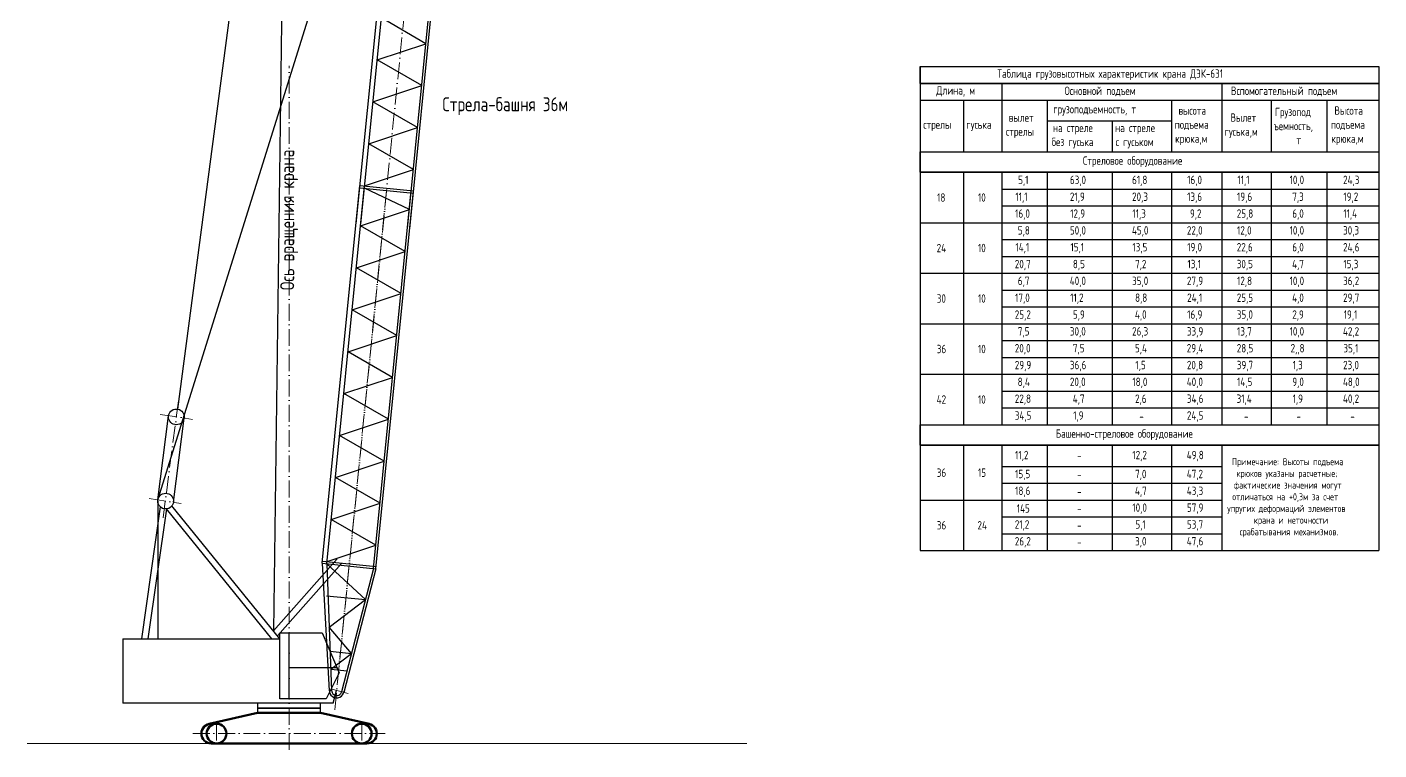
# Model space of a CAD drawing. Header units: millimetres. Extents: x -58030 to 120823, y -37258 to 51217.
# Drawn here: x 28572 to 76800, y -321 to 25448 of the extents above; entities that cross this region are included whole.
import ezdxf

# ---------------------------------------------------------------- set-up
doc = ezdxf.new("R2010")
doc.units = ezdxf.units.MM
doc.linetypes.add('ACAD_ISO10W100', pattern=[18, 12, -3, 0, -3])
doc.layers.add('Контур', color=7, linetype='Continuous', lineweight=25)
doc.layers.add('кран ДЭК-631', color=7, linetype='Continuous', lineweight=25)
doc.styles.get("Standard").update_dxf_attribs({"font": 'romant.shx', "width": 0.75, "height": 250})
doc.styles.add('романТ', font='romant.shx', dxfattribs={"width": 0.75, "height": 250})

# ---------------------------------------------------------------- blocks, each defined once
blk = doc.blocks.new('гусеницы прод')
at = {"color": 30, "lineweight": 50, "true_color": 0xeb7500}
for p, q in [((-1123, -170), (-2851, -565)), ((-1123, -170), (1123, -170)), ((1123, -170), (2856, -565)), ((-2778, -1261), (2778, -1261))]:
    blk.add_line(p, q, dxfattribs=at)
at = {"color": 7, "linetype": 'ACAD_ISO10W100', "lineweight": 18, "ltscale": 50}
for p, q in [((-3430, -909), (3430, -909)), ((-2590, -557), (-2590, -1261)), ((2590, -557), (2590, -1261))]:
    blk.add_line(p, q, dxfattribs=at)
at = {"color": 30, "lineweight": 30, "true_color": 0xeb7500}
blk.add_lwpolyline([(1123, 0), (-1123, 0), (-1123, -170), (1123, -170)], close=True, dxfattribs=at)
at = {"color": 30, "lineweight": 50, "true_color": 0xeb7500}
for centre in [(-2590, -909), (2590, -909)]:
    blk.add_circle(centre, 352, dxfattribs=at)
for centre, start, end in [((-2778, -909), 90, 270), ((2778, -909), 270, 90)]:
    blk.add_arc(centre, 352, start, end, dxfattribs=at)
blk = doc.blocks.new('ДЭК-631 корпус прод')
at = {"color": 7, "lineweight": 30}
blk.add_line((-4685, 7379), (-4685, 2469), dxfattribs=at)
at = {"color": 30, "lineweight": 30, "true_color": 0xeb7500}
for p, q in [((-4596, 7174), (-5272, 2469)), ((-4380, 7098), (-5045, 2469)), ((-618, 2469), (-4380, 7098)), ((-329, 2469), (-4180, 7208)), ((1718, 5318), (-562, 2756)), ((1886, 5169), (-419, 2579)), ((-5930, 2469), (-5930, 170)), ((0, 1443), (1700, 1443)), ((1573, 170), (1696, 626))]:
    blk.add_line(p, q, dxfattribs=at)
at = {"color": 7, "linetype": 'ACAD_ISO10W100', "lineweight": 18, "ltscale": 50}
blk.add_lwpolyline([(0, -1492), (0, -1492), (0, 22894)], dxfattribs=at)
at = {"color": 30, "lineweight": 30, "true_color": 0xeb7500}
for points in [[(-5930, 2469), (-477, 2469), (-329, 2469), (-329, 2680), (1181, 2680), (1781, 1251), (1319, 326), (-329, 326), (-329, 2469)], [(0, 326), (0, 2680)], [(1573, 170), (-5930, 170)]]:
    blk.add_lwpolyline(points, dxfattribs=at)
blk.add_lwpolyline([(1123, 170), (-1123, 170), (-1123, 0), (1123, 0)], close=True, dxfattribs=at)
blk.add_circle((-4403, 7379), 281, dxfattribs=at)
blk = doc.blocks.new('маневровый гусек')
at = {"color": 7, "linetype": 'ACAD_ISO10W100', "lineweight": 18, "ltscale": 50}
for p, q in [((-2569, -1447), (18457, 10395)), ((0, 0), (2554, 6540)), ((-1, -1), (7020, -1))]:
    blk.add_line(p, q, dxfattribs=at)
at = {"color": 7, "lineweight": 30}
for p, q in [((17247, 10106), (12992, 8123)), ((12992, 8123), (3909, 2966)), ((-1474, -120), (3907, 2965))]:
    blk.add_line(p, q, dxfattribs=at)
at = {"color": 32, "lineweight": 30}
for p, q in [((17364, 9897), (16539, 9560)), ((17464, 9718), (16749, 9188)), ((17364, 9897), (17464, 9718)), ((16542, 9561), (13157, 7974)), ((13634, 7115), (16749, 9188)), ((16542, 9561), (16749, 9188)), ((3930, 2777), (13157, 7974)), ((13026, 7900), (13157, 7974)), ((13026, 7900), (13504, 7041)), ((13157, 7974), (13634, 7115)), ((13634, 7115), (4408, 1918)), ((-110, 195), (3930, 2777)), ((3930, 2777), (4408, 1918)), ((4061, 2851), (4538, 1992)), ((4408, 1918), (108, -196))]:
    blk.add_line(p, q, dxfattribs=at)
for centre, radius in [((17393, 9796), 343), ((13037, 8027), 105), ((3951, 2889), 87.3)]:
    blk.add_circle(centre, radius, dxfattribs=at)
at = {"layer": 'кран ДЭК-631', "color": 32, "lineweight": 30}
blk.add_lwpolyline([(252, -125), (844, 805), (1097, 290), (1444, 1188), (2171, 818), (2279, 1722), (3179, 1314), (3299, 2374), (4408, 1918), (4538, 1992), (4656, 3186), (5746, 2672), (5866, 3867), (7017, 3388), (7163, 4598), (8304, 4113), (8488, 5344), (9609, 4848), (9750, 6055), (10899, 5574), (11094, 6812), (12216, 6316), (12325, 7505), (13504, 7041), (13634, 7115), (13728, 8242), (14727, 7842), (14780, 8735), (15565, 8400), (15695, 9164), (16749, 9188)], dxfattribs=at)
blk = doc.blocks.new('полиспаст стрелы 36м')
at = {"color": 7, "lineweight": 30}
for p, q in [((6541, 1635), (22199, 5711)), ((-89, 354), (6098, 1901)), ((89, -354), (6276, 1193))]:
    blk.add_line(p, q, dxfattribs=at)
at = {"color": 7, "linetype": 'ACAD_ISO10W100', "lineweight": 18, "ltscale": 50}
for p, q in [((6049, 2094), (6325, 999)), ((6795, 1698), (-625, -150)), ((-138, 547), (138, -547))]:
    blk.add_line(p, q, dxfattribs=at)
at = {"color": 32, "lineweight": 30}
for centre in [(6187, 1547), (0, 0)]:
    blk.add_circle(centre, 365, dxfattribs=at)
blk = doc.blocks.new('стрела 36 м')
at = {"color": 32, "lineweight": 30}
for p, q in [((-1365, 39948), (-1587, 39723)), ((-1587, 39723), (2820, 35257)), ((3097, 35539), (-1365, 39948)), ((3578, 35822), (3236, 35680)), ((3578, 35822), (4141, 36059)), ((4018, 34860), (3578, 35822)), ((2206, 30105), (2820, 35257)), ((2820, 35257), (3097, 35539)), ((3236, 35680), (3097, 35539)), ((4359, 35668), (4018, 34860)), ((2042, 30122), (2644, 35173)), ((4018, 34860), (2703, 34277)), ((4018, 34860), (2790, 35007)), ((3872, 29939), (4018, 34860)), ((3956, 29930), (4097, 35048)), ((2703, 34277), (3978, 33521)), ((3978, 33521), (2539, 32904)), ((2539, 32904), (3935, 32062)), ((3935, 32062), (2359, 31393)), ((2359, 31393), (3894, 30677)), ((3894, 30677), (2206, 30105)), ((696, 16649), (2042, 30122)), ((860, 16632), (2206, 30105)), ((2034, 30039), (3947, 29848)), ((2042, 30122), (3956, 29930)), ((3783, 29043), (2198, 30023)), ((2527, 16466), (3872, 29939)), ((2610, 16458), (3956, 29930)), ((2042, 28463), (3783, 29043)), ((3634, 27547), (2042, 28463)), ((1892, 26967), (3634, 27547)), ((3484, 26051), (1892, 26967)), ((1743, 25471), (3484, 26051)), ((3335, 24554), (1743, 25471)), ((1594, 23975), (3335, 24554)), ((3185, 23058), (1594, 23975)), ((1444, 22478), (3185, 23058)), ((3036, 21562), (1444, 22478)), ((1295, 20982), (3036, 21562)), ((2886, 20066), (1295, 20982)), ((1145, 19486), (2886, 20066)), ((2737, 18570), (1145, 19486)), ((996, 17990), (2737, 18570)), ((-514, 4534), (832, 18006)), ((-350, 4517), (996, 17990)), ((824, 17924), (2738, 17733)), ((832, 18006), (2746, 17815)), ((2595, 17145), (988, 17908)), ((1317, 4351), (2663, 17824)), ((1400, 4343), (2746, 17815)), ((854, 16565), (2595, 17145)), ((2445, 15649), (854, 16565)), ((704, 15069), (2445, 15649)), ((2296, 14153), (704, 15069)), ((555, 13573), (2296, 14153)), ((2146, 12656), (555, 13573)), ((405, 12077), (2146, 12656)), ((1997, 11164), (405, 12077)), ((256, 10584), (1997, 11164)), ((1848, 9668), (256, 10584)), ((107, 9088), (1848, 9668)), ((1699, 8172), (107, 9088)), ((-43, 7592), (1699, 8172)), ((1549, 6676), (-43, 7592)), ((-192, 6096), (1549, 6676)), ((1400, 5179), (-192, 6096)), ((-341, 4600), (1400, 5179)), ((-514, 4534), (-262, -14)), ((-514, 4534), (1400, 4343)), ((-506, 4616), (1408, 4425)), ((-350, 4517), (-180, -10)), ((1028, 3240), (-350, 4517)), ((1317, 4351), (174, -45)), ((1400, 4343), (254, -66)), ((-367, 3380), (1028, 3240)), ((-265, 2259), (1028, 3240)), ((530, 1324), (-265, 2259)), ((-233, 1401), (530, 1324)), ((-209, 764), (530, 1324)), ((-209, 764), (370, 706))]:
    blk.add_line(p, q, dxfattribs=at)
at = {"color": 7, "linetype": 'ACAD_ISO10W100', "lineweight": 18, "ltscale": 50}
for p, q in [((3578, 35822), (0, 0)), ((-69, -690), (1789, 17911)), ((407, -101), (-407, 101))]:
    blk.add_line(p, q, dxfattribs=at)
at = {"color": 32, "lineweight": 30}
for centre, radius in [((2961, 35400), 390), ((4250, 35863), 224)]:
    blk.add_circle(centre, radius, dxfattribs=at)
for radius, start, end in [(263, 174.0876, 354.5058), (180, 174.1534, 354.44)]:
    blk.add_arc((0, 0), radius, start, end, dxfattribs=at)
blk = doc.blocks.new('Крюк бол')
at = {"layer": 'кран ДЭК-631', "color": 7, "linetype": 'ACAD_ISO10W100', "lineweight": 18, "ltscale": 50}
blk.add_line((-716, -5487), (-716, 1469), dxfattribs=at)
at = {"layer": 'кран ДЭК-631', "color": 7, "lineweight": 30}
for p, q in [((-1432, 35), (-1432, -2623)), ((0, 0), (0, -2623))]:
    blk.add_line(p, q, dxfattribs=at)
at = {"layer": 'кран ДЭК-631', "color": 32, "lineweight": 30}
for p, q in [((-1115, -3251), (-953, -3718)), ((-480, -3718), (-317, -3251)), ((-953, -3718), (-480, -3718)), ((-807, -3846), (-807, -3718)), ((-1038, -4028), (-1057, -4049)), ((-1005, -4018), (-1025, -4021)), ((-917, -4084), (-885, -4163)), ((-779, -3919), (-677, -4033)), ((-846, -4406), (-883, -4391)), ((-846, -4406), (-883, -4391))]:
    blk.add_line(p, q, dxfattribs=at)
for points in [[(103, -2623), (-1535, -2623), (-1535, -2935), (-1372, -3251), (-1115, -3251), (-1115, -2860), (-317, -2860), (-317, -3251)], [(103, -2623), (103, -2623), (103, -2935), (-60, -3251), (-317, -3251), (-317, -2860), (-1115, -2860), (-1115, -3251)]]:
    blk.add_lwpolyline(points, dxfattribs=at)
for centre, radius, start, end in [((-1124, -2768), 341, 25.2695, 154.7305), ((-308, -2768), 341, 25.2695, 154.7305), ((-724, -4109), 321, 247.5943, 61.2354), ((-697, -3846), 110, 180, 221.7889), ((-516, -3731), 110, 180, 241.2354), ((-770, -4116), 298, 169.1292, 247.5943), ((-1040, -4064), 22, 138.4418, 169.1292), ((-1022, -4043), 22, 97.8422, 138.4418), ((-1002, -4040), 22, 78.6612, 97.8422), ((-1019, -4126), 110, 22.4328, 78.6612), ((-770, -4116), 124, 202.4328, 41.7889)]:
    blk.add_arc(centre, radius, start, end, dxfattribs=at)
blk = doc.blocks.new('стрела 36м в сборе')
at = {"layer": 'кран ДЭК-631', "color": 7, "lineweight": 30}
for p, q in [((-1762, 39631), (-5682, 10033)), ((-1762, 39631), (-2258, 2130)), ((-6377, 6796), (2571, 35400)), ((-6377, 6796), (-5997, 9797)), ((-5821, 6710), (-5441, 9711))]:
    blk.add_line(p, q, dxfattribs=at)
at = {"layer": 'кран ДЭК-631', "color": 32, "lineweight": 30}
for p, q in [((4141, 36059), (4359, 35668)), ((2546, 35535), (2820, 35257))]:
    blk.add_line(p, q, dxfattribs=at)
at = {"layer": 'кран ДЭК-631', "color": 7, "linetype": 'ACAD_ISO10W100', "lineweight": 18, "ltscale": 50}
for p, q in [((-5644, 10324), (-6213, 6016)), ((-6292, 9843), (-5145, 9665)), ((-6689, 6844), (-5542, 6666))]:
    blk.add_line(p, q, dxfattribs=at)
at = {"layer": 'кран ДЭК-631', "color": 30, "lineweight": 30, "true_color": 0xeb7500}
blk.add_circle((-5719, 9754), 281, dxfattribs=at)
at = {"layer": 'Контур', "color": 7, "lineweight": 20}
blk.add_blockref('Крюк бол', (21987, 45660), dxfattribs=at)
at = {"layer": 'кран ДЭК-631', "color": 1, "linetype": 'ACAD_ISO10W100', "lineweight": 100}
for name, p in [('маневровый гусек', (4251, 35864)), ('полиспаст стрелы 36м', (-1407, 39713)), ('стрела 36 м', (0, 0))]:
    blk.add_blockref(name, p, dxfattribs=at)
blk = doc.blocks.new('A$C6F675A29')
at = {"layer": 'кран ДЭК-631', "color": 7, "linetype": 'Continuous', "lineweight": 25}
for p, q in [((0, 17252), (0, 16652)), ((0, 17252), (1545, 17252)), ((0, 16652), (0, 17252)), ((0, 17252), (16363, 17252)), ((1545, 17252), (2915, 17252)), ((2915, 17252), (4528, 17252)), ((4528, 17252), (6844, 17252)), ((6844, 17252), (8965, 17252)), ((8965, 17252), (10755, 17252)), ((10755, 17252), (12523, 17252)), ((12523, 17252), (14502, 17252)), ((14502, 17252), (16363, 17252)), ((16363, 17252), (16363, 16652)), ((16363, 17252), (16363, 16652)), ((0, 16652), (0, 16052)), ((0, 16652), (1545, 16652)), ((16363, 16652), (0, 16652)), ((1545, 16652), (2915, 16652)), ((2915, 16652), (2915, 16052)), ((2915, 16652), (4528, 16652)), ((4528, 16652), (6844, 16652)), ((6844, 16652), (8965, 16652)), ((8965, 16652), (10755, 16652)), ((10755, 16652), (10755, 16052)), ((10755, 16652), (12523, 16652)), ((12523, 16652), (14502, 16652)), ((14502, 16652), (16363, 16652)), ((16363, 16652), (16363, 16052)), ((0, 16052), (0, 15317)), ((0, 16052), (1545, 16052)), ((1545, 16052), (1545, 15317)), ((1545, 16052), (2915, 16052)), ((2915, 16052), (2915, 15317)), ((2915, 16052), (4528, 16052)), ((4528, 16052), (4528, 15317)), ((4528, 16052), (6844, 16052)), ((6844, 16052), (8965, 16052)), ((8965, 16052), (8965, 15317)), ((8965, 16052), (10755, 16052)), ((10755, 16052), (10755, 15317)), ((10755, 16052), (12523, 16052)), ((12523, 16052), (12523, 15317)), ((12523, 16052), (14502, 16052)), ((14502, 16052), (14502, 15317)), ((14502, 16052), (16363, 16052)), ((16363, 16052), (16363, 15317)), ((0, 15317), (0, 14217)), ((1545, 15317), (1545, 14217)), ((2915, 15317), (2915, 14217)), ((4528, 15317), (4528, 14217)), ((4528, 15317), (6844, 15317)), ((6844, 15317), (6844, 14217)), ((6844, 15317), (8965, 15317)), ((8965, 15317), (8965, 14217)), ((10755, 15317), (10755, 14217)), ((12523, 15317), (12523, 14217)), ((14502, 15317), (14502, 14217)), ((16363, 15317), (16363, 14217)), ((0, 14217), (0, 13483)), ((0, 14217), (1545, 14217)), ((0, 13483), (0, 14217)), ((0, 14217), (16363, 14217)), ((1545, 14217), (2915, 14217)), ((2915, 14217), (4528, 14217)), ((4528, 14217), (6844, 14217)), ((6844, 14217), (8965, 14217)), ((8965, 14217), (10755, 14217)), ((10755, 14217), (12523, 14217)), ((12523, 14217), (14502, 14217)), ((14502, 14217), (16363, 14217)), ((16363, 14217), (16363, 13483)), ((16363, 14217), (16363, 13483)), ((0, 13483), (0, 12883)), ((0, 13483), (1545, 13483)), ((16363, 13483), (0, 13483)), ((1545, 13483), (1545, 12883)), ((1545, 13483), (2915, 13483)), ((2915, 13483), (2915, 12883)), ((2915, 13483), (4528, 13483)), ((4528, 13483), (4528, 12883)), ((4528, 13483), (6844, 13483)), ((6844, 13483), (6844, 12883)), ((6844, 13483), (8965, 13483)), ((8965, 13483), (8965, 12883)), ((8965, 13483), (10755, 13483)), ((10755, 13483), (10755, 12883)), ((10755, 13483), (12523, 13483)), ((12523, 13483), (12523, 12883)), ((12523, 13483), (14502, 13483)), ((14502, 13483), (14502, 12883)), ((14502, 13483), (16363, 13483)), ((16363, 13483), (16363, 12883)), ((0, 12883), (0, 12283)), ((1545, 12883), (1545, 12283)), ((2915, 12883), (2915, 12283)), ((2915, 12883), (4528, 12883)), ((4528, 12883), (4528, 12283)), ((4528, 12883), (6844, 12883)), ((6844, 12883), (6844, 12283)), ((6844, 12883), (8965, 12883)), ((8965, 12883), (8965, 12283)), ((8965, 12883), (10755, 12883)), ((10755, 12883), (10755, 12283)), ((10755, 12883), (12523, 12883)), ((12523, 12883), (12523, 12283)), ((12523, 12883), (14502, 12883)), ((14502, 12883), (14502, 12283)), ((14502, 12883), (16363, 12883)), ((16363, 12883), (16363, 12283)), ((0, 12283), (0, 11683)), ((1545, 12283), (1545, 11683)), ((2915, 12283), (2915, 11683)), ((2915, 12283), (4528, 12283)), ((4528, 12283), (4528, 11683)), ((4528, 12283), (6844, 12283)), ((6844, 12283), (6844, 11683)), ((6844, 12283), (8965, 12283)), ((8965, 12283), (8965, 11683)), ((8965, 12283), (10755, 12283)), ((10755, 12283), (10755, 11683)), ((10755, 12283), (12523, 12283)), ((12523, 12283), (12523, 11683)), ((12523, 12283), (14502, 12283)), ((14502, 12283), (14502, 11683)), ((14502, 12283), (16363, 12283)), ((16363, 12283), (16363, 11683)), ((0, 11683), (0, 11083)), ((0, 11683), (1545, 11683)), ((1545, 11683), (1545, 11083)), ((1545, 11683), (2915, 11683)), ((2915, 11683), (2915, 11083)), ((2915, 11683), (4528, 11683)), ((4528, 11683), (4528, 11083)), ((4528, 11683), (6844, 11683)), ((6844, 11683), (6844, 11083)), ((6844, 11683), (8965, 11683)), ((8965, 11683), (8965, 11083)), ((8965, 11683), (10755, 11683)), ((10755, 11683), (10755, 11083)), ((10755, 11683), (12523, 11683)), ((12523, 11683), (12523, 11083)), ((12523, 11683), (14502, 11683)), ((14502, 11683), (14502, 11083)), ((14502, 11683), (16363, 11683)), ((16363, 11683), (16363, 11083)), ((0, 11083), (0, 10483)), ((1545, 11083), (1545, 10483)), ((2915, 11083), (2915, 10483)), ((2915, 11083), (4528, 11083)), ((4528, 11083), (4528, 10483)), ((4528, 11083), (6844, 11083)), ((6844, 11083), (6844, 10483)), ((6844, 11083), (8965, 11083)), ((8965, 11083), (8965, 10483)), ((8965, 11083), (10755, 11083)), ((10755, 11083), (10755, 10483)), ((10755, 11083), (12523, 11083)), ((12523, 11083), (12523, 10483)), ((12523, 11083), (14502, 11083)), ((14502, 11083), (14502, 10483)), ((14502, 11083), (16363, 11083)), ((16363, 11083), (16363, 10483)), ((0, 10483), (0, 9883)), ((1545, 10483), (1545, 9883)), ((2915, 10483), (2915, 9883)), ((2915, 10483), (4528, 10483)), ((4528, 10483), (4528, 9883)), ((4528, 10483), (6844, 10483)), ((6844, 10483), (6844, 9883)), ((6844, 10483), (8965, 10483)), ((8965, 10483), (8965, 9883)), ((8965, 10483), (10755, 10483)), ((10755, 10483), (10755, 9883)), ((10755, 10483), (12523, 10483)), ((12523, 10483), (12523, 9883)), ((12523, 10483), (14502, 10483)), ((14502, 10483), (14502, 9883)), ((14502, 10483), (16363, 10483)), ((16363, 10483), (16363, 9883)), ((0, 9883), (0, 9283)), ((0, 9883), (1545, 9883)), ((1545, 9883), (1545, 9283)), ((1545, 9883), (2915, 9883)), ((2915, 9883), (2915, 9283)), ((2915, 9883), (4528, 9883)), ((4528, 9883), (4528, 9283)), ((4528, 9883), (6844, 9883)), ((6844, 9883), (6844, 9283)), ((6844, 9883), (8965, 9883)), ((8965, 9883), (8965, 9283)), ((8965, 9883), (10755, 9883)), ((10755, 9883), (10755, 9283)), ((10755, 9883), (12523, 9883)), ((12523, 9883), (12523, 9283)), ((12523, 9883), (14502, 9883)), ((14502, 9883), (14502, 9283)), ((14502, 9883), (16363, 9883)), ((16363, 9883), (16363, 9283)), ((0, 9283), (0, 8683)), ((1545, 9283), (1545, 8683)), ((2915, 9283), (2915, 8683)), ((2915, 9283), (4528, 9283)), ((4528, 9283), (4528, 8683)), ((4528, 9283), (6844, 9283)), ((6844, 9283), (6844, 8683)), ((6844, 9283), (8965, 9283)), ((8965, 9283), (8965, 8683)), ((8965, 9283), (10755, 9283)), ((10755, 9283), (10755, 8683)), ((10755, 9283), (12523, 9283)), ((12523, 9283), (12523, 8683)), ((12523, 9283), (14502, 9283)), ((14502, 9283), (14502, 8683)), ((14502, 9283), (16363, 9283)), ((16363, 9283), (16363, 8683)), ((0, 8683), (0, 8083)), ((1545, 8683), (1545, 8083)), ((2915, 8683), (2915, 8083)), ((2915, 8683), (4528, 8683)), ((4528, 8683), (4528, 8083)), ((4528, 8683), (6844, 8683)), ((6844, 8683), (6844, 8083)), ((6844, 8683), (8965, 8683)), ((8965, 8683), (8965, 8083)), ((8965, 8683), (10755, 8683)), ((10755, 8683), (10755, 8083)), ((10755, 8683), (12523, 8683)), ((12523, 8683), (12523, 8083)), ((12523, 8683), (14502, 8683)), ((14502, 8683), (14502, 8083)), ((14502, 8683), (16363, 8683)), ((16363, 8683), (16363, 8083)), ((0, 8083), (0, 7483)), ((0, 8083), (1545, 8083)), ((1545, 8083), (1545, 7483)), ((1545, 8083), (2915, 8083)), ((2915, 8083), (2915, 7483)), ((2915, 8083), (4528, 8083)), ((4528, 8083), (4528, 7483)), ((4528, 8083), (6844, 8083)), ((6844, 8083), (6844, 7483)), ((6844, 8083), (8965, 8083)), ((8965, 8083), (8965, 7483)), ((8965, 8083), (10755, 8083)), ((10755, 8083), (10755, 7483)), ((10755, 8083), (12523, 8083)), ((12523, 8083), (12523, 7483)), ((12523, 8083), (14502, 8083)), ((14502, 8083), (14502, 7483)), ((14502, 8083), (16363, 8083)), ((16363, 8083), (16363, 7483)), ((0, 7483), (0, 6883)), ((1545, 7483), (1545, 6883)), ((2915, 7483), (2915, 6883)), ((2915, 7483), (4528, 7483)), ((4528, 7483), (4528, 6883)), ((4528, 7483), (6844, 7483)), ((6844, 7483), (6844, 6883)), ((6844, 7483), (8965, 7483)), ((8965, 7483), (8965, 6883)), ((8965, 7483), (10755, 7483)), ((10755, 7483), (10755, 6883)), ((10755, 7483), (12523, 7483)), ((12523, 7483), (12523, 6883)), ((12523, 7483), (14502, 7483)), ((14502, 7483), (14502, 6883)), ((14502, 7483), (16363, 7483)), ((16363, 7483), (16363, 6883)), ((0, 6883), (0, 6283)), ((1545, 6883), (1545, 6283)), ((2915, 6883), (2915, 6283)), ((2915, 6883), (4528, 6883)), ((4528, 6883), (4528, 6283)), ((4528, 6883), (6844, 6883)), ((6844, 6883), (6844, 6283)), ((6844, 6883), (8965, 6883)), ((8965, 6883), (8965, 6283)), ((8965, 6883), (10755, 6883)), ((10755, 6883), (10755, 6283)), ((10755, 6883), (12523, 6883)), ((12523, 6883), (12523, 6283)), ((12523, 6883), (14502, 6883)), ((14502, 6883), (14502, 6283)), ((14502, 6883), (16363, 6883)), ((16363, 6883), (16363, 6283)), ((0, 6283), (0, 5683)), ((0, 6283), (1545, 6283)), ((1545, 6283), (1545, 5683)), ((1545, 6283), (2915, 6283)), ((2915, 6283), (2915, 5683)), ((2915, 6283), (4528, 6283)), ((4528, 6283), (4528, 5683)), ((4528, 6283), (6844, 6283)), ((6844, 6283), (6844, 5683)), ((6844, 6283), (8965, 6283)), ((8965, 6283), (8965, 5683)), ((8965, 6283), (10755, 6283)), ((10755, 6283), (10755, 5683)), ((10755, 6283), (12523, 6283)), ((12523, 6283), (12523, 5683)), ((12523, 6283), (14502, 6283)), ((14502, 6283), (14502, 5683)), ((14502, 6283), (16363, 6283)), ((16363, 6283), (16363, 5683)), ((0, 5683), (0, 5083)), ((1545, 5683), (1545, 5083)), ((2915, 5683), (2915, 5083)), ((2915, 5683), (4528, 5683)), ((4528, 5683), (4528, 5083)), ((4528, 5683), (6844, 5683)), ((6844, 5683), (6844, 5083)), ((6844, 5683), (8965, 5683)), ((8965, 5683), (8965, 5083)), ((8965, 5683), (10755, 5683)), ((10755, 5683), (10755, 5083)), ((10755, 5683), (12523, 5683)), ((12523, 5683), (12523, 5083)), ((12523, 5683), (14502, 5683)), ((14502, 5683), (14502, 5083)), ((14502, 5683), (16363, 5683)), ((16363, 5683), (16363, 5083)), ((0, 5083), (0, 4483)), ((1545, 5083), (1545, 4483)), ((2915, 5083), (2915, 4483)), ((2915, 5083), (4528, 5083)), ((4528, 5083), (4528, 4483)), ((4528, 5083), (6844, 5083)), ((6844, 5083), (6844, 4483)), ((6844, 5083), (8965, 5083)), ((8965, 5083), (8965, 4483)), ((8965, 5083), (10755, 5083)), ((10755, 5083), (10755, 4483)), ((10755, 5083), (12523, 5083)), ((12523, 5083), (12523, 4483)), ((12523, 5083), (14502, 5083)), ((14502, 5083), (14502, 4483)), ((14502, 5083), (16363, 5083)), ((16363, 5083), (16363, 4483)), ((0, 4483), (0, 3750)), ((0, 4483), (1545, 4483)), ((0, 3750), (0, 4483)), ((0, 4483), (16363, 4483)), ((1545, 4483), (2915, 4483)), ((2915, 4483), (4528, 4483)), ((4528, 4483), (6844, 4483)), ((6844, 4483), (8965, 4483)), ((8965, 4483), (10755, 4483)), ((10755, 4483), (12523, 4483)), ((12523, 4483), (14502, 4483)), ((14502, 4483), (16363, 4483)), ((16363, 4483), (16363, 3750)), ((16363, 4483), (16363, 3750)), ((0, 3750), (0, 3000)), ((0, 3750), (1545, 3750)), ((16363, 3750), (0, 3750)), ((1545, 3750), (1545, 3000)), ((1545, 3750), (2915, 3750)), ((2915, 3750), (2915, 3000)), ((2915, 3750), (4528, 3750)), ((4528, 3750), (4528, 3000)), ((4528, 3750), (6844, 3750)), ((6844, 3750), (6844, 3000)), ((6844, 3750), (8965, 3750)), ((8965, 3750), (8965, 3000)), ((8965, 3750), (10755, 3750)), ((10755, 3750), (10755, 3000)), ((10755, 3750), (12523, 3750)), ((12523, 3750), (14502, 3750)), ((14502, 3750), (16363, 3750)), ((16363, 3750), (16363, 3000)), ((0, 3000), (0, 2400)), ((1545, 3000), (1545, 2400)), ((2915, 3000), (2915, 2400)), ((2915, 3000), (4528, 3000)), ((4528, 3000), (4528, 2400)), ((4528, 3000), (6844, 3000)), ((6844, 3000), (6844, 2400)), ((6844, 3000), (8965, 3000)), ((8965, 3000), (8965, 2400)), ((8965, 3000), (10755, 3000)), ((10755, 3000), (10755, 2400)), ((16363, 3000), (16363, 2400)), ((0, 2400), (0, 1800)), ((1545, 2400), (1545, 1800)), ((2915, 2400), (2915, 1800)), ((2915, 2400), (4528, 2400)), ((4528, 2400), (4528, 1800)), ((4528, 2400), (6844, 2400)), ((6844, 2400), (6844, 1800)), ((6844, 2400), (8965, 2400)), ((8965, 2400), (8965, 1800)), ((8965, 2400), (10755, 2400)), ((10755, 2400), (10755, 1800)), ((16363, 2400), (16363, 1800)), ((0, 1800), (0, 1200)), ((0, 1800), (1545, 1800)), ((1545, 1800), (1545, 1200)), ((1545, 1800), (2915, 1800)), ((2915, 1800), (2915, 1200)), ((2915, 1800), (4528, 1800)), ((4528, 1800), (4528, 1200)), ((4528, 1800), (6844, 1800)), ((6844, 1800), (6844, 1200)), ((6844, 1800), (8965, 1800)), ((8965, 1800), (8965, 1200)), ((8965, 1800), (10755, 1800)), ((10755, 1800), (10755, 1200)), ((16363, 1800), (16363, 1200)), ((0, 1200), (0, 600)), ((1545, 1200), (1545, 600)), ((2915, 1200), (2915, 600)), ((2915, 1200), (4528, 1200)), ((4528, 1200), (4528, 600)), ((4528, 1200), (6844, 1200)), ((6844, 1200), (6844, 600)), ((6844, 1200), (8965, 1200)), ((8965, 1200), (8965, 600)), ((8965, 1200), (10755, 1200)), ((10755, 1200), (10755, 600)), ((16363, 1200), (16363, 600)), ((0, 600), (0, 0)), ((1545, 600), (1545, 0)), ((2915, 600), (2915, 0)), ((2915, 600), (4528, 600)), ((4528, 600), (4528, 0)), ((4528, 600), (6844, 600)), ((6844, 600), (6844, 0)), ((6844, 600), (8965, 600)), ((8965, 600), (8965, 0)), ((8965, 600), (10755, 600)), ((10755, 600), (10755, 0)), ((16363, 600), (16363, 0)), ((0, 0), (1545, 0)), ((1545, 0), (2915, 0)), ((2915, 0), (4528, 0)), ((4528, 0), (6844, 0)), ((6844, 0), (8965, 0)), ((8965, 0), (10755, 0)), ((10755, 0), (12523, 0)), ((12523, 0), (14502, 0)), ((14502, 0), (16363, 0))]:
    blk.add_line(p, q, dxfattribs=at)
at = {"layer": 'кран ДЭК-631', "color": 7, "linetype": 'Continuous', "lineweight": 30, "char_height": 300, "attachment_point": 1}
for s, insert, width in [('\\Fromant.shx;\\W0.7500000000;\\T1.0000000000;\\o\\lТаблица грузовысотных характеристик крана ДЭК-631', (2749, 17152), 11142.86), ('\\Fromant.shx;\\W0.7500000000;\\T1.0000000000;\\o\\lСтреловое оборудование', (5803, 14050), 5014.29), ('\\Fromant.shx;\\W0.7500000000;\\T1.0000000000;\\o\\lБашенно-стреловое оборудование', (4833, 4317), 6953.57)]:
    blk.add_mtext(s, dxfattribs=dict(at, insert=insert, width=width))
at = {"layer": 'кран ДЭК-631', "color": 7, "linetype": 'Continuous', "lineweight": 25, "attachment_point": 1}
for s, insert, char_height, width in [('\\Fromant.shx;\\W0.7500000000;\\T1.0000000000;\\o\\lДлина, м', (573, 16552), 300, 1992.86), ('\\Fromant.shx;\\W0.7500000000;\\T1.0000000000;\\o\\lОсновной подъем', (5148, 16538), 300, 3600), ('\\Fromant.shx;\\W0.7500000000;\\T1.0000000000;\\o\\lВспомогательный подъем', (11084, 16538), 300, 5175), ('\\Fromant.shx;\\W0.7500000000;\\T1.0000000000;\\o\\lвылет ', (3159, 15584), 300, 1575), ('\\Fromant.shx;\\W0.7500000000;\\T1.0000000000;\\o\\lгрузоподъемность, т', (4743, 15884), 300, 4232.14), ('\\Fromant.shx;\\W0.7500000000;\\T1.0000000000;\\o\\lвысота ', (9212, 15834), 300, 1767.86), ('\\Fromant.shx;\\W0.7500000000;\\T1.0000000000;\\o\\lВылет ', (11066, 15584), 300, 1596.43), ('\\Fromant.shx;\\W0.7500000000;\\T1.0000000000;\\o\\lГрузопод', (12655, 15784), 300, 1939.29), ('\\Fromant.shx;\\W0.7500000000;\\T1.0000000000;\\o\\lВысота ', (14774, 15834), 300, 1789.29), ('\\Fromant.shx;\\W0.7500000000;\\T1.0000000000;\\o\\lстрелы', (108, 15334), 300, 1553.57), ('\\Fromant.shx;\\W0.7500000000;\\T1.0000000000;\\o\\lгуська', (1646, 15334), 300, 1414.29), ('\\Fromant.shx;\\W0.7500000000;\\T1.0000000000;\\o\\lстрелы', (3057, 15084), 300, 1553.57), ('\\Fromant.shx;\\W0.7500000000;\\T1.0000000000;\\o\\lна стреле ', (4733, 15217), 300, 2389.29), ('\\Fromant.shx;\\W0.7500000000;\\T1.0000000000;\\o\\lна стреле ', (6951, 15217), 300, 2389.29), ('\\Fromant.shx;\\W0.7500000000;\\T1.0000000000;\\o\\lподъема ', (9078, 15334), 300, 2035.71), ('\\Fromant.shx;\\W0.7500000000;\\T1.0000000000;\\o\\lгуська,м', (10857, 15084), 300, 1789.29), ('\\Fromant.shx;\\W0.7500000000;\\T1.0000000000;\\o\\lъемность, ', (12623, 15284), 300, 2271.43), ('\\Fromant.shx;\\W0.7500000000;\\T1.0000000000;\\o\\lподъема ', (14650, 15334), 300, 2035.71), ('\\Fromant.shx;\\W0.7500000000;\\T1.0000000000;\\o\\lбез гуська', (4690, 14717), 300, 2239.29), ('\\Fromant.shx;\\W0.7500000000;\\T1.0000000000;\\o\\lс гуськом', (6972, 14717), 300, 2089.29), ('\\Fromant.shx;\\W0.7500000000;\\T1.0000000000;\\o\\lкрюка,м', (9094, 14834), 300, 1757.14), ('\\Fromant.shx;\\W0.7500000000;\\T1.0000000000;\\o\\lт', (13421, 14784), 300, 407.14), ('\\Fromant.shx;\\W0.7500000000;\\T1.0000000000;\\o\\lкрюка,м', (14666, 14834), 300, 1757.14), ('\\Fromant.shx;\\W0.7500000000;\\T1.0000000000;\\o\\l5,1', (3491, 13362), 300, 739.29), ('\\Fromant.shx;\\W0.7500000000;\\T1.0000000000;\\o\\l63,0', (5338, 13362), 300, 953.57), ('\\Fromant.shx;\\W0.7500000000;\\T1.0000000000;\\o\\l61,8', (7556, 13362), 300, 953.57), ('\\Fromant.shx;\\W0.7500000000;\\T1.0000000000;\\o\\l16,0', (9522, 13362), 300, 932.14), ('\\Fromant.shx;\\W0.7500000000;\\T1.0000000000;\\o\\l11,1', (11312, 13362), 300, 932.14), ('\\Fromant.shx;\\W0.7500000000;\\T1.0000000000;\\o\\l10,0', (13175, 13362), 300, 932.14), ('\\Fromant.shx;\\W0.7500000000;\\T1.0000000000;\\o\\l24,3', (15084, 13362), 300, 953.57), ('\\Fromant.shx;\\W0.7500000000;\\T1.0000000000;\\o\\l18', (601, 12733), 300, 600), ('\\Fromant.shx;\\W0.7500000000;\\T1.0000000000;\\o\\l10', (2058, 12733), 300, 600), ('\\Fromant.shx;\\W0.7500000000;\\T1.0000000000;\\o\\l11,1', (3395, 12762), 300, 932.14), ('\\Fromant.shx;\\W0.7500000000;\\T1.0000000000;\\o\\l21,9', (5338, 12762), 300, 953.57), ('\\Fromant.shx;\\W0.7500000000;\\T1.0000000000;\\o\\l20,3', (7556, 12762), 300, 953.57), ('\\Fromant.shx;\\W0.7500000000;\\T1.0000000000;\\o\\l13,6', (9522, 12762), 300, 932.14), ('\\Fromant.shx;\\W0.7500000000;\\T1.0000000000;\\o\\l19,6', (11301, 12762), 300, 932.14), ('\\Fromant.shx;\\W0.7500000000;\\T1.0000000000;\\o\\l7,3', (13271, 12762), 300, 739.29), ('\\Fromant.shx;\\W0.7500000000;\\T1.0000000000;\\o\\l19,2', (15095, 12762), 300, 932.14), ('\\Fromant.shx;\\W0.7500000000;\\T1.0000000000;\\o\\l16,0', (3384, 12162), 300, 932.14), ('\\Fromant.shx;\\W0.7500000000;\\T1.0000000000;\\o\\l12,9', (5349, 12162), 300, 932.14), ('\\Fromant.shx;\\W0.7500000000;\\T1.0000000000;\\o\\l11,3', (7567, 12162), 300, 932.14), ('\\Fromant.shx;\\W0.7500000000;\\T1.0000000000;\\o\\l9,2', (9619, 12162), 300, 739.29), ('\\Fromant.shx;\\W0.7500000000;\\T1.0000000000;\\o\\l25,8', (11291, 12162), 300, 953.57), ('\\Fromant.shx;\\W0.7500000000;\\T1.0000000000;\\o\\l6,0', (13271, 12162), 300, 739.29), ('\\Fromant.shx;\\W0.7500000000;\\T1.0000000000;\\o\\l11,4', (15090, 12162), 300, 932.14), ('\\Fromant.shx;\\W0.7500000000;\\T1.0000000000;\\o\\l5,8', (3481, 11562), 300, 739.29), ('\\Fromant.shx;\\W0.7500000000;\\T1.0000000000;\\o\\l50,0', (5338, 11562), 300, 953.57), ('\\Fromant.shx;\\W0.7500000000;\\T1.0000000000;\\o\\l45,0', (7551, 11562), 300, 964.29), ('\\Fromant.shx;\\W0.7500000000;\\T1.0000000000;\\o\\l22,0', (9512, 11562), 300, 953.57), ('\\Fromant.shx;\\W0.7500000000;\\T1.0000000000;\\o\\l12,0', (11301, 11562), 300, 932.14), ('\\Fromant.shx;\\W0.7500000000;\\T1.0000000000;\\o\\l10,0', (13175, 11562), 300, 932.14), ('\\Fromant.shx;\\W0.7500000000;\\T1.0000000000;\\o\\l30,3', (15084, 11562), 300, 953.57), ('\\Fromant.shx;\\W0.7500000000;\\T1.0000000000;\\o\\l24', (585, 10933), 300, 621.43), ('\\Fromant.shx;\\W0.7500000000;\\T1.0000000000;\\o\\l10', (2058, 10933), 300, 600), ('\\Fromant.shx;\\W0.7500000000;\\T1.0000000000;\\o\\l14,1', (3395, 10962), 300, 932.14), ('\\Fromant.shx;\\W0.7500000000;\\T1.0000000000;\\o\\l15,1', (5359, 10962), 300, 932.14), ('\\Fromant.shx;\\W0.7500000000;\\T1.0000000000;\\o\\l13,5', (7567, 10962), 300, 932.14), ('\\Fromant.shx;\\W0.7500000000;\\T1.0000000000;\\o\\l19,0', (9522, 10962), 300, 932.14), ('\\Fromant.shx;\\W0.7500000000;\\T1.0000000000;\\o\\l22,6', (11291, 10962), 300, 953.57), ('\\Fromant.shx;\\W0.7500000000;\\T1.0000000000;\\o\\l6,0', (13271, 10962), 300, 739.29), ('\\Fromant.shx;\\W0.7500000000;\\T1.0000000000;\\o\\l24,6', (15084, 10962), 300, 953.57), ('\\Fromant.shx;\\W0.7500000000;\\T1.0000000000;\\o\\l20,7', (3373, 10362), 300, 953.57), ('\\Fromant.shx;\\W0.7500000000;\\T1.0000000000;\\o\\l8,5', (5445, 10362), 300, 739.29), ('\\Fromant.shx;\\W0.7500000000;\\T1.0000000000;\\o\\l7,2', (7663, 10362), 300, 739.29), ('\\Fromant.shx;\\W0.7500000000;\\T1.0000000000;\\o\\l13,1', (9533, 10362), 300, 932.14), ('\\Fromant.shx;\\W0.7500000000;\\T1.0000000000;\\o\\l30,5', (11291, 10362), 300, 953.57), ('\\Fromant.shx;\\W0.7500000000;\\T1.0000000000;\\o\\l4,7', (13266, 10362), 300, 750), ('\\Fromant.shx;\\W0.7500000000;\\T1.0000000000;\\o\\l15,3', (15095, 10362), 300, 932.14), ('\\Fromant.shx;\\W0.7500000000;\\T1.0000000000;\\o\\l6,7', (3481, 9762), 300, 739.29), ('\\Fromant.shx;\\W0.7500000000;\\T1.0000000000;\\o\\l40,0', (5333, 9762), 300, 964.29), ('\\Fromant.shx;\\W0.7500000000;\\T1.0000000000;\\o\\l35,0', (7556, 9762), 300, 953.57), ('\\Fromant.shx;\\W0.7500000000;\\T1.0000000000;\\o\\l27,9', (9512, 9762), 300, 953.57), ('\\Fromant.shx;\\W0.7500000000;\\T1.0000000000;\\o\\l12,8', (11301, 9762), 300, 932.14), ('\\Fromant.shx;\\W0.7500000000;\\T1.0000000000;\\o\\l10,0', (13175, 9762), 300, 932.14), ('\\Fromant.shx;\\W0.7500000000;\\T1.0000000000;\\o\\l36,2', (15084, 9762), 300, 953.57), ('\\Fromant.shx;\\W0.7500000000;\\T1.0000000000;\\o\\l30', (590, 9133), 300, 621.43), ('\\Fromant.shx;\\W0.7500000000;\\T1.0000000000;\\o\\l10', (2058, 9133), 300, 600), ('\\Fromant.shx;\\W0.7500000000;\\T1.0000000000;\\o\\l17,0', (3384, 9162), 300, 932.14), ('\\Fromant.shx;\\W0.7500000000;\\T1.0000000000;\\o\\l11,2', (5349, 9162), 300, 932.14), ('\\Fromant.shx;\\W0.7500000000;\\T1.0000000000;\\o\\l8,8', (7663, 9162), 300, 739.29), ('\\Fromant.shx;\\W0.7500000000;\\T1.0000000000;\\o\\l24,1', (9522, 9162), 300, 953.57), ('\\Fromant.shx;\\W0.7500000000;\\T1.0000000000;\\o\\l25,5', (11291, 9162), 300, 953.57), ('\\Fromant.shx;\\W0.7500000000;\\T1.0000000000;\\o\\l4,0', (13266, 9162), 300, 750), ('\\Fromant.shx;\\W0.7500000000;\\T1.0000000000;\\o\\l29,7', (15084, 9162), 300, 953.57), ('\\Fromant.shx;\\W0.7500000000;\\T1.0000000000;\\o\\l25,2', (3373, 8562), 300, 953.57), ('\\Fromant.shx;\\W0.7500000000;\\T1.0000000000;\\o\\l5,9', (5445, 8562), 300, 739.29), ('\\Fromant.shx;\\W0.7500000000;\\T1.0000000000;\\o\\l4,0', (7658, 8562), 300, 750), ('\\Fromant.shx;\\W0.7500000000;\\T1.0000000000;\\o\\l16,9', (9522, 8562), 300, 932.14), ('\\Fromant.shx;\\W0.7500000000;\\T1.0000000000;\\o\\l35,0', (11291, 8562), 300, 953.57), ('\\Fromant.shx;\\W0.7500000000;\\T1.0000000000;\\o\\l2,9', (13271, 8562), 300, 739.29), ('\\Fromant.shx;\\W0.7500000000;\\T1.0000000000;\\o\\l19,1', (15106, 8562), 300, 932.14), ('\\Fromant.shx;\\W0.7500000000;\\T1.0000000000;\\o\\l7,5', (3481, 7962), 300, 739.29), ('\\Fromant.shx;\\W0.7500000000;\\T1.0000000000;\\o\\l30,0', (5338, 7962), 300, 953.57), ('\\Fromant.shx;\\W0.7500000000;\\T1.0000000000;\\o\\l26,3', (7556, 7962), 300, 953.57), ('\\Fromant.shx;\\W0.7500000000;\\T1.0000000000;\\o\\l33,9', (9512, 7962), 300, 953.57), ('\\Fromant.shx;\\W0.7500000000;\\T1.0000000000;\\o\\l13,7', (11301, 7962), 300, 932.14), ('\\Fromant.shx;\\W0.7500000000;\\T1.0000000000;\\o\\l10,0', (13175, 7962), 300, 932.14), ('\\Fromant.shx;\\W0.7500000000;\\T1.0000000000;\\o\\l42,2', (15079, 7962), 300, 964.29), ('\\Fromant.shx;\\W0.7500000000;\\T1.0000000000;\\o\\l36', (590, 7333), 300, 621.43), ('\\Fromant.shx;\\W0.7500000000;\\T1.0000000000;\\o\\l10', (2058, 7333), 300, 600), ('\\Fromant.shx;\\W0.7500000000;\\T1.0000000000;\\o\\l20,0', (3373, 7362), 300, 953.57), ('\\Fromant.shx;\\W0.7500000000;\\T1.0000000000;\\o\\l7,5', (5445, 7362), 300, 739.29), ('\\Fromant.shx;\\W0.7500000000;\\T1.0000000000;\\o\\l5,4', (7658, 7362), 300, 739.29), ('\\Fromant.shx;\\W0.7500000000;\\T1.0000000000;\\o\\l29,4', (9506, 7362), 300, 953.57), ('\\Fromant.shx;\\W0.7500000000;\\T1.0000000000;\\o\\l28,5', (11291, 7362), 300, 953.57), ('\\Fromant.shx;\\W0.7500000000;\\T1.0000000000;\\o\\l2,,8', (13212, 7362), 300, 857.14), ('\\Fromant.shx;\\W0.7500000000;\\T1.0000000000;\\o\\l35,1', (15095, 7362), 300, 953.57), ('\\Fromant.shx;\\W0.7500000000;\\T1.0000000000;\\o\\l29,9', (3373, 6762), 300, 953.57), ('\\Fromant.shx;\\W0.7500000000;\\T1.0000000000;\\o\\l36,6', (5338, 6762), 300, 953.57), ('\\Fromant.shx;\\W0.7500000000;\\T1.0000000000;\\o\\l1,5', (7674, 6762), 300, 717.86), ('\\Fromant.shx;\\W0.7500000000;\\T1.0000000000;\\o\\l20,8', (9512, 6762), 300, 953.57), ('\\Fromant.shx;\\W0.7500000000;\\T1.0000000000;\\o\\l39,7', (11291, 6762), 300, 953.57), ('\\Fromant.shx;\\W0.7500000000;\\T1.0000000000;\\o\\l1,3', (13282, 6762), 300, 717.86), ('\\Fromant.shx;\\W0.7500000000;\\T1.0000000000;\\o\\l23,0', (15084, 6762), 300, 953.57), ('\\Fromant.shx;\\W0.7500000000;\\T1.0000000000;\\o\\l8,4', (3475, 6162), 300, 739.29), ('\\Fromant.shx;\\W0.7500000000;\\T1.0000000000;\\o\\l20,0', (5338, 6162), 300, 953.57), ('\\Fromant.shx;\\W0.7500000000;\\T1.0000000000;\\o\\l18,0', (7567, 6162), 300, 932.14), ('\\Fromant.shx;\\W0.7500000000;\\T1.0000000000;\\o\\l40,0', (9506, 6162), 300, 964.29), ('\\Fromant.shx;\\W0.7500000000;\\T1.0000000000;\\o\\l14,5', (11301, 6162), 300, 932.14), ('\\Fromant.shx;\\W0.7500000000;\\T1.0000000000;\\o\\l9,0', (13271, 6162), 300, 739.29), ('\\Fromant.shx;\\W0.7500000000;\\T1.0000000000;\\o\\l48,0', (15079, 6162), 300, 964.29), ('\\Fromant.shx;\\W0.7500000000;\\T1.0000000000;\\o\\l42', (585, 5533), 300, 632.14), ('\\Fromant.shx;\\W0.7500000000;\\T1.0000000000;\\o\\l10', (2058, 5533), 300, 600), ('\\Fromant.shx;\\W0.7500000000;\\T1.0000000000;\\o\\l22,8', (3373, 5562), 300, 953.57), ('\\Fromant.shx;\\W0.7500000000;\\T1.0000000000;\\o\\l4,7', (5440, 5562), 300, 750), ('\\Fromant.shx;\\W0.7500000000;\\T1.0000000000;\\o\\l2,6', (7663, 5562), 300, 739.29), ('\\Fromant.shx;\\W0.7500000000;\\T1.0000000000;\\o\\l34,6', (9512, 5562), 300, 953.57), ('\\Fromant.shx;\\W0.7500000000;\\T1.0000000000;\\o\\l31,4', (11285, 5562), 300, 953.57), ('\\Fromant.shx;\\W0.7500000000;\\T1.0000000000;\\o\\l1,9', (13282, 5562), 300, 717.86), ('\\Fromant.shx;\\W0.7500000000;\\T1.0000000000;\\o\\l40,2', (15079, 5562), 300, 964.29), ('\\Fromant.shx;\\W0.7500000000;\\T1.0000000000;\\o\\l34,5', (3373, 4962), 300, 953.57), ('\\Fromant.shx;\\W0.7500000000;\\T1.0000000000;\\o\\l1,9', (5456, 4962), 300, 717.86), ('\\Fromant.shx;\\W0.7500000000;\\T1.0000000000;\\o\\l24,5', (9512, 4962), 300, 953.57), ('\\Fromant.shx;\\W0.7500000000;\\T1.0000000000;\\o\\l-', (7813, 4933), 300, 450), ('\\Fromant.shx;\\W0.7500000000;\\T1.0000000000;\\o\\l-', (11548, 4933), 300, 450), ('\\Fromant.shx;\\W0.7500000000;\\T1.0000000000;\\o\\l-', (13421, 4933), 300, 450), ('\\Fromant.shx;\\W0.7500000000;\\T1.0000000000;\\o\\l-', (15341, 4933), 300, 450), ('\\Fromant.shx;\\W0.7500000000;\\T1.0000000000;\\o\\l11,2', (3384, 3554), 300, 932.14), ('\\Fromant.shx;\\W0.7500000000;\\T1.0000000000;\\o\\l12,2', (7567, 3554), 300, 932.14), ('\\Fromant.shx;\\W0.7500000000;\\T1.0000000000;\\o\\l49,8', (9506, 3554), 300, 964.29), ('\\Fromant.shx;\\W0.7500000000;\\T1.0000000000;\\o\\l36', (590, 2925), 300, 621.43), ('\\Fromant.shx;\\W0.7500000000;\\T1.0000000000;\\o\\l15', (2058, 2925), 300, 600), ('\\Fromant.shx;\\W0.7500000000;\\T1.0000000000;\\o\\l-', (5595, 3525), 300, 450), ('\\Fromant.shx;\\W0.7500000000;\\T1.0000000000;\\o\\lПримечание: Высоты подъема ', (11117, 3292), 250, 5276.79), ('\\Fromant.shx;\\W0.7500000000;\\T1.0000000000;\\o\\l15,5', (3384, 2879), 300, 932.14), ('\\Fromant.shx;\\W0.7500000000;\\T1.0000000000;\\o\\l-', (5595, 2850), 300, 450), ('\\Fromant.shx;\\W0.7500000000;\\T1.0000000000;\\o\\l7,0', (7663, 2879), 300, 739.29), ('\\Fromant.shx;\\W0.7500000000;\\T1.0000000000;\\o\\l47,2', (9506, 2879), 300, 964.29), ('\\Fromant.shx;\\W0.7500000000;\\T1.0000000000;\\o\\lфактические значения могут ', (11189, 2458), 250, 5116.07), ('\\Fromant.shx;\\W0.7500000000;\\T1.0000000000;\\o\\lкрюков указаны расчетные; ', (11283, 2875), 250, 4964.29), ('\\Fromant.shx;\\W0.7500000000;\\T1.0000000000;\\o\\l18,6', (3384, 2279), 300, 932.14), ('\\Fromant.shx;\\W0.7500000000;\\T1.0000000000;\\o\\l-', (5595, 2250), 300, 450), ('\\Fromant.shx;\\W0.7500000000;\\T1.0000000000;\\o\\l4,7', (7658, 2279), 300, 750), ('\\Fromant.shx;\\W0.7500000000;\\T1.0000000000;\\o\\l43,3', (9506, 2279), 300, 964.29), ('\\Fromant.shx;\\W0.7500000000;\\T1.0000000000;\\o\\lотличаться на +0,3м за счет ', (11131, 2042), 250, 5232.14), ('\\Fromant.shx;\\W0.7500000000;\\T1.0000000000;\\o\\l145', (3443, 1650), 300, 814.29), ('\\Fromant.shx;\\W0.7500000000;\\T1.0000000000;\\o\\l-', (5595, 1650), 300, 450), ('\\Fromant.shx;\\W0.7500000000;\\T1.0000000000;\\o\\l10,0', (7567, 1679), 300, 932.14), ('\\Fromant.shx;\\W0.7500000000;\\T1.0000000000;\\o\\l57,9', (9512, 1679), 300, 953.57), ('\\Fromant.shx;\\W0.7500000000;\\T1.0000000000;\\o\\lупругих деформаций элементов ', (10952, 1625), 250, 5589.29), ('\\Fromant.shx;\\W0.7500000000;\\T1.0000000000;\\o\\l36', (590, 1050), 300, 621.43), ('\\Fromant.shx;\\W0.7500000000;\\T1.0000000000;\\o\\l24', (2042, 1050), 300, 621.43), ('\\Fromant.shx;\\W0.7500000000;\\T1.0000000000;\\o\\l21,2', (3373, 1079), 300, 953.57), ('\\Fromant.shx;\\W0.7500000000;\\T1.0000000000;\\o\\l5,1', (7674, 1079), 300, 739.29), ('\\Fromant.shx;\\W0.7500000000;\\T1.0000000000;\\o\\l53,7', (9512, 1079), 300, 953.57), ('\\Fromant.shx;\\W0.7500000000;\\T1.0000000000;\\o\\lкрана и неточности ', (11903, 1208), 250, 3687.5), ('\\Fromant.shx;\\W0.7500000000;\\T1.0000000000;\\o\\l-', (5595, 1050), 300, 450), ('\\Fromant.shx;\\W0.7500000000;\\T1.0000000000;\\o\\lсрабатывания механизмов.', (11394, 792), 250, 4553.57), ('\\Fromant.shx;\\W0.7500000000;\\T1.0000000000;\\o\\l26,2', (3373, 479), 300, 953.57), ('\\Fromant.shx;\\W0.7500000000;\\T1.0000000000;\\o\\l-', (5595, 450), 300, 450), ('\\Fromant.shx;\\W0.7500000000;\\T1.0000000000;\\o\\l3,0', (7663, 479), 300, 739.29), ('\\Fromant.shx;\\W0.7500000000;\\T1.0000000000;\\o\\l47,6', (9506, 479), 300, 964.29)]:
    blk.add_mtext(s, dxfattribs=dict(at, insert=insert, char_height=char_height, width=width))

msp = doc.modelspace()

# ---------------------------------------------------------------- linework, layer by layer
at = {"layer": 'кран ДЭК-631', "color": 7, "lineweight": 20}
msp.add_line((28572.1, -89.5), (54245.9, -89.5), dxfattribs=at)

# ---------------------------------------------------------------- block references
for name, p in [('стрела 36м в сборе', (39617.7, 1797.5)), ('ДЭК-631 корпус прод', (37921.7, 1171.6)), ('гусеницы прод', (37921.7, 1171.6))]:
    msp.add_blockref(name, p, dxfattribs=at)
at = {"layer": 'кран ДЭК-631', "color": 32, "lineweight": 30}
msp.add_blockref('A$C6F675A29', (60437, 6788.2), dxfattribs=at)

# ---------------------------------------------------------------- texts
at = {"layer": 'кран ДЭК-631', "color": 7, "lineweight": 20, "insert": (43390.7, 22947.3), "char_height": 250, "width": 6427.582, "attachment_point": 1, "style": 'романТ'}
msp.add_mtext('{\\Fromant.shx|c204;\\H2x;Стрела-башня 36м}', dxfattribs=at)
at = {"layer": 'кран ДЭК-631', "color": 7, "lineweight": 20, "insert": (37921.7, 18576.1), "char_height": 250, "width": 6427.582, "attachment_point": 5, "rotation": 90, "style": 'романТ'}
msp.add_mtext('{\\Fromant.shx|c204;\\H2x;Ось вращения крана}', dxfattribs=at)

doc.saveas('drawing.dxf')
